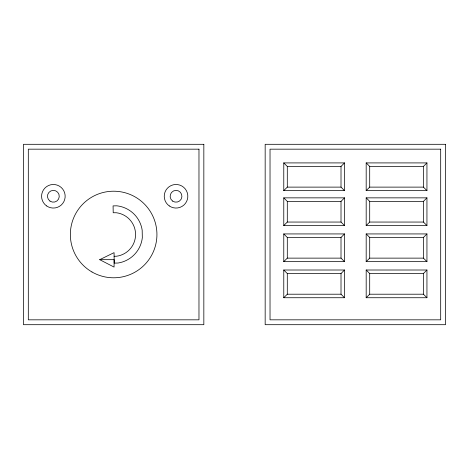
<?xml version="1.0" encoding="UTF-8"?>
<svg xmlns="http://www.w3.org/2000/svg" width="469" height="469" viewBox="0 0 469 469"><rect width="100%" height="100%" fill="white"/><g stroke="black" fill="none" stroke-linecap="round" stroke-linejoin="round"><path stroke-width="0.7" d="M283.774 190.637L287.298 187.119L341.01 187.119L344.533 190.637L344.533 162.913L283.774 162.913L283.774 190.637L344.533 190.637M283.774 162.913L287.298 166.436L341.01 166.436L344.533 162.913M283.774 225.577L287.298 222.054L341.01 222.054L344.533 225.577L344.533 197.854L283.774 197.854L283.774 225.577L344.533 225.577M283.774 197.854L287.298 201.377L341.01 201.377L344.533 197.854M283.774 261.655L287.298 258.132L341.01 258.132L344.533 261.655L344.533 233.931L283.774 233.931L283.774 261.655L344.533 261.655M366.183 190.637L369.701 187.119L423.419 187.119L426.942 190.637L426.942 162.913L366.183 162.913L366.183 190.637L426.942 190.637M283.774 233.931L287.298 237.455L341.01 237.455L344.533 233.931M283.774 297.733L287.298 294.21L341.01 294.21L344.533 297.733L344.533 270.009L283.774 270.009L283.774 297.733L344.533 297.733M366.183 162.913L369.701 166.436L423.419 166.436L426.942 162.913M366.183 225.577L369.701 222.054L423.419 222.054L426.942 225.577L426.942 197.854L366.183 197.854L366.183 225.577L426.942 225.577M283.774 270.009L287.298 273.533L341.01 273.533L344.533 270.009M366.183 197.854L369.701 201.377L423.419 201.377L426.942 197.854M366.183 261.655L369.701 258.132L423.419 258.132L426.942 261.655L426.942 233.931L366.183 233.931L366.183 261.655L426.942 261.655M366.183 233.931L369.701 237.455L423.419 237.455L426.942 233.931M366.183 297.733L369.701 294.21L423.419 294.21L426.942 297.733L426.942 270.009L366.183 270.009L366.183 297.733L426.942 297.733M366.183 270.009L369.701 273.533L423.419 273.533L426.942 270.009M99.704 259.679L114.137 259.679L114.067 267.078L99.704 259.679L114.067 252.644L114.202 263.109L117.965 263.033A28.861 28.861 0 0 0 142.324 237.707L142.177 230.173A28.861 28.861 0 0 0 116.851 205.815L113.082 205.891L113.217 212.744L116.283 212.744A21.914 21.914 0 0 1 116.283 256.256L114.067 256.256M423.419 166.436L423.419 187.119M423.419 201.377L423.419 222.054M423.419 237.455L423.419 258.132M423.419 273.533L423.419 294.21M369.701 166.436L369.701 187.119M369.701 201.377L369.701 222.054M369.701 237.455L369.701 258.132M369.701 273.533L369.701 294.21M341.01 166.436L341.01 187.119M341.01 201.377L341.01 222.054M341.01 237.455L341.01 258.132M341.01 273.533L341.01 294.21M287.298 166.436L287.298 187.119M287.298 201.377L287.298 222.054M287.298 237.455L287.298 258.132M287.298 273.533L287.298 294.21M203.833 144.305L23.45 144.305L23.45 324.695L203.833 324.695L203.833 144.305M445.55 144.305L265.167 144.305L265.167 324.695L445.55 324.695L445.55 144.305M198.973 149.171L28.31 149.171L28.31 319.829L198.973 319.829L198.973 149.171M440.69 149.171L270.027 149.171L270.027 319.829L440.69 319.829L440.69 149.171M91.994 271.991A43.295 43.295 0 0 0 156.933 234.5A43.295 43.295 0 0 0 91.994 197.009A43.295 43.295 0 0 0 91.994 271.991M169.274 205.926A11.789 11.789 0 0 0 187.776 197.297A11.789 11.789 0 0 0 171.044 185.589A11.789 11.789 0 0 0 169.274 205.926M46.613 205.926A11.789 11.789 0 0 0 65.115 197.297A11.789 11.789 0 0 0 48.383 185.589A11.789 11.789 0 0 0 46.613 205.926M49.99 201.101A5.892 5.892 0 0 0 59.241 196.781A5.892 5.892 0 0 0 50.875 190.93A5.892 5.892 0 0 0 49.99 201.101M172.651 201.101A5.892 5.892 0 0 0 181.902 196.781A5.892 5.892 0 0 0 173.542 190.93A5.892 5.892 0 0 0 172.651 201.101"/></g></svg>
